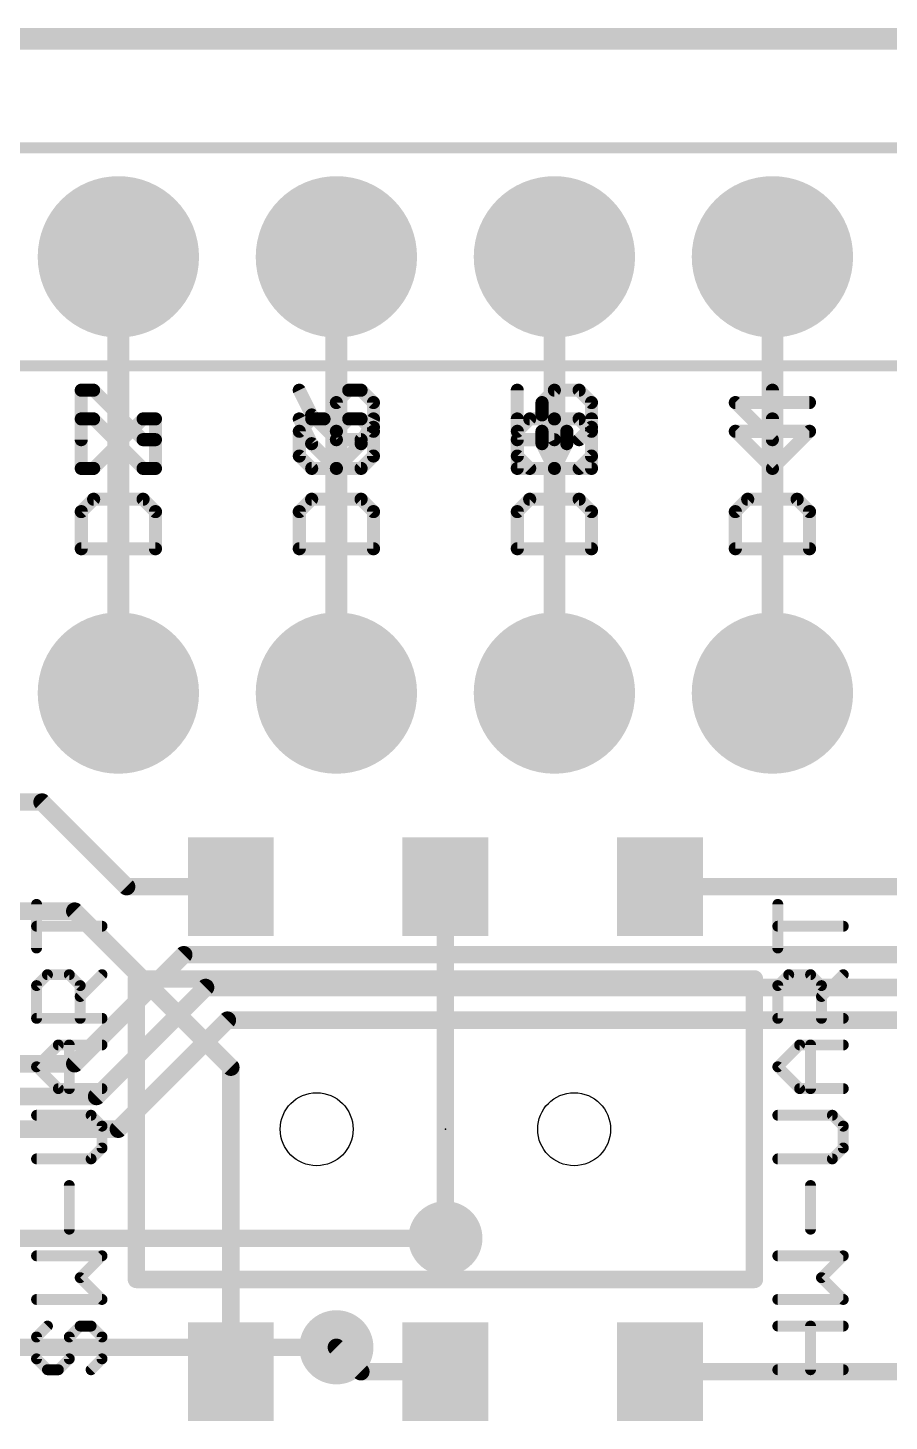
# Model space of a CAD drawing. Extents: x -24 to 83, y -23 to 53.
# Drawn here: x 35.78 to 45.81, y 37.24 to 53.47 of the extents above; entities that cross this region are included whole.
import ezdxf

# ---------------------------------------------------------------- set-up
doc = ezdxf.new("R2010")
doc.units = 0
for name, color, linetype in [('1', 12, 'CONTINUOUS'), ('16', 132, 'CONTINUOUS'), ('17', 110, 'CONTINUOUS'), ('18', 110, 'CONTINUOUS'), ('20', 53, 'CONTINUOUS'), ('21', 41, 'CONTINUOUS'), ('22', 40, 'CONTINUOUS'), ('23', 53, 'CONTINUOUS'), ('51', 53, 'CONTINUOUS')]:
    doc.layers.add(name, color=color, linetype=linetype)

# ---------------------------------------------------------------- blocks, each defined once
blk = doc.blocks.new('ROUNDP')
at = {"const_width": 0.5}
blk.add_lwpolyline([(0, -0.25, 1), (0, 0.25, 1), (0, -0.25)], format="xyb", dxfattribs=at)
blk = doc.blocks.new('RECT')
blk.add_solid([(-0.5, -0.5), (0.5, -0.5), (-0.5, 0.5), (0.5, 0.5)])
blk = doc.blocks.new('ROUNDV')
at = {"const_width": 0.5}
blk.add_lwpolyline([(0, -0.25, 1), (0, 0.25, 1), (0, -0.25)], format="xyb", dxfattribs=at)

msp = doc.modelspace()

# ---------------------------------------------------------------- linework, layer by layer
at = {"layer": '1'}
for points, const_width in [([(0, 53.34), (59.69, 53.34)], 0.254), ([(36.83, 45.72), (36.83, 50.8)], 0.254), ([(39.37, 45.72), (39.37, 50.8)], 0.254), ([(41.91, 45.72), (41.91, 50.8)], 0.254), ([(44.45, 45.72), (44.45, 50.8)], 0.254), ([(31.496, 44.45), (35.941, 44.45)], 0.2032), ([(35.941, 44.45), (36.926, 43.465)], 0.2032), ([(38.14, 43.465), (36.926, 43.465)], 0.2032), ([(40.64, 43.465), (40.64, 39.37)], 0.2032), ([(43.14, 43.465), (49.815, 43.465)], 0.2032), ([(36.322, 43.18), (32.766, 43.18)], 0.2032), ([(36.322, 43.18), (38.14, 41.362)], 0.2032), ([(38.14, 41.362), (38.14, 37.815)], 0.2032), ([(39.655, 37.815), (39.37, 38.1)], 0.2032), ([(40.64, 37.815), (39.655, 37.815)], 0.2032), ([(43.14, 37.815), (46.705, 37.815)], 0.2032)]:
    msp.add_lwpolyline(points, dxfattribs=dict(at, const_width=const_width))
for points, const_width in [([(36.8935, 50.8, 1), (36.7665, 50.8)], 0.127), ([(39.4335, 50.8, 1), (39.3065, 50.8)], 0.127), ([(41.9735, 50.8, 1), (41.8465, 50.8)], 0.127), ([(44.5135, 50.8, 1), (44.3865, 50.8)], 0.127), ([(36.7665, 45.72, 1), (36.8935, 45.72)], 0.127), ([(39.3065, 45.72, 1), (39.4335, 45.72)], 0.127), ([(41.8465, 45.72, 1), (41.9735, 45.72)], 0.127), ([(44.3865, 45.72, 1), (44.5135, 45.72)], 0.127), ([(35.9769, 44.4859, 1), (35.9051, 44.4141)], 0.1016), ([(35.941, 44.3992, 1), (35.941, 44.5008)], 0.1016), ([(36.926, 43.5158, 1), (36.926, 43.4142)], 0.1016), ([(36.8901, 43.4291, 1), (36.9619, 43.5009)], 0.1016), ([(38.14, 43.4142, 1), (38.14, 43.5158)], 0.1016), ([(40.6908, 43.465, 1), (40.5892, 43.465)], 0.1016), ([(43.14, 43.5158, 1), (43.14, 43.4142)], 0.1016), ([(36.3579, 43.2159, 1), (36.2861, 43.1441)], 0.1016), ([(36.322, 43.1292, 1), (36.322, 43.2308)], 0.1016), ([(38.1908, 41.362, 1), (38.0892, 41.362)], 0.1016), ([(38.1041, 41.3261, 1), (38.1759, 41.3979)], 0.1016), ([(40.5892, 39.37, 1), (40.6908, 39.37)], 0.1016), ([(39.4059, 38.1359, 1), (39.3341, 38.0641)], 0.1016), ([(38.0892, 37.815, 1), (38.1908, 37.815)], 0.1016), ([(39.655, 37.8658, 1), (39.655, 37.7642)], 0.1016), ([(39.6191, 37.7791, 1), (39.6909, 37.8509)], 0.1016), ([(40.64, 37.7642, 1), (40.64, 37.8658)], 0.1016), ([(43.14, 37.8658, 1), (43.14, 37.7642)], 0.1016)]:
    msp.add_lwpolyline(points, format="xyb", dxfattribs=dict(at, const_width=const_width))
at = {"layer": '16'}
for points, const_width in [([(0, 53.34), (59.69, 53.34)], 0.254), ([(36.322, 41.402), (37.592, 42.672)], 0.2032), ([(37.592, 42.672), (52.324, 42.672)], 0.2032), ([(36.576, 41.021), (37.846, 42.291)], 0.2032), ([(37.846, 42.291), (52.07, 42.291)], 0.2032), ([(36.83, 40.64), (38.1, 41.91)], 0.2032), ([(38.1, 41.91), (51.435, 41.91)], 0.2032), ([(25.654, 41.402), (36.322, 41.402)], 0.2032), ([(23.368, 41.021), (36.576, 41.021)], 0.2032), ([(20.32, 40.64), (36.83, 40.64)], 0.2032), ([(40.64, 39.37), (35.306, 39.37)], 0.2032), ([(39.37, 38.1), (35.306, 38.1)], 0.2032)]:
    msp.add_lwpolyline(points, dxfattribs=dict(at, const_width=const_width))
at = {"layer": '16', "const_width": 0.1016}
for points in [[(37.592, 42.7228, 1), (37.592, 42.6212)], [(37.6279, 42.6361, 1), (37.5561, 42.7079)], [(37.846, 42.3418, 1), (37.846, 42.2402)], [(37.8819, 42.2551, 1), (37.8101, 42.3269)], [(38.1, 41.9608, 1), (38.1, 41.8592)], [(38.1359, 41.8741, 1), (38.0641, 41.9459)], [(36.2861, 41.4379, 1), (36.3579, 41.3661)], [(36.322, 41.3512, 1), (36.322, 41.4528)], [(36.5401, 41.0569, 1), (36.6119, 40.9851)], [(36.576, 40.9702, 1), (36.576, 41.0718)], [(36.83, 40.5892, 1), (36.83, 40.6908)], [(36.7941, 40.6759, 1), (36.8659, 40.6041)], [(40.64, 39.3192, 1), (40.64, 39.4208)], [(39.37, 38.0492, 1), (39.37, 38.1508)]]:
    msp.add_lwpolyline(points, format="xyb", dxfattribs=at)
at = {"layer": '20', "const_width": 0.2032}
msp.add_lwpolyline([(2.54, 53.34), (55.88, 53.34)], dxfattribs=at)
at = {"layer": '20'}
for centre in [(39.14, 40.64), (42.14, 40.64)]:
    msp.add_circle(centre, 0.425, dxfattribs=at)
at = {"layer": '21'}
for points, const_width in [([(36.3975, 48.3362), (36.3975, 48.9124)], 0.1524), ([(36.3975, 48.9124), (36.5415, 48.9124)], 0.1524), ([(36.5415, 48.9124), (37.1177, 48.3362)], 0.1524), ([(38.9375, 48.9124), (39.0815, 48.6243)], 0.1524), ([(39.5137, 48.9124), (39.3696, 48.7684)], 0.1524), ([(39.3696, 48.7684), (39.3696, 48.3362)], 0.1524), ([(39.6577, 48.9124), (39.5137, 48.9124)], 0.1524), ([(39.8018, 48.7684), (39.6577, 48.9124)], 0.1524), ([(39.8018, 48.4803), (39.8018, 48.7684)], 0.1524), ([(41.4775, 48.9124), (41.4775, 48.3362)], 0.1524), ([(41.7656, 48.7684), (41.9096, 48.9124)], 0.1524), ([(41.7656, 48.6243), (41.7656, 48.7684)], 0.1524), ([(41.9096, 48.9124), (42.1977, 48.9124)], 0.1524), ([(42.1977, 48.9124), (42.3418, 48.7684)], 0.1524), ([(42.3418, 48.7684), (42.3418, 48.4803)], 0.1524), ([(44.8818, 48.7684), (44.0175, 48.7684)], 0.1524), ([(44.0175, 48.7684), (44.4496, 48.3362)], 0.1524), ([(44.4496, 48.3362), (44.4496, 48.9124)], 0.1524), ([(39.0815, 48.6243), (39.3696, 48.3362)], 0.1524), ([(41.9096, 48.3362), (41.7656, 48.6243)], 0.1524), ([(39.6577, 48.3362), (39.8018, 48.4803)], 0.1524), ([(42.3418, 48.4803), (42.1977, 48.3362)], 0.1524), ([(37.1177, 48.3362), (37.2618, 48.3362)], 0.1524), ([(39.3696, 48.3362), (39.6577, 48.3362)], 0.1524), ([(41.4775, 48.3362), (41.9096, 48.3362)], 0.1524), ([(36.5415, 47.9769), (36.3975, 47.8329)], 0.1524), ([(37.1177, 47.9769), (36.5415, 47.9769)], 0.1524), ([(37.2618, 47.8329), (37.1177, 47.9769)], 0.1524), ([(39.0815, 47.9769), (38.9375, 47.8329)], 0.1524), ([(39.6577, 47.9769), (39.0815, 47.9769)], 0.1524), ([(39.8018, 47.8329), (39.6577, 47.9769)], 0.1524), ([(41.6215, 47.9769), (41.4775, 47.8329)], 0.1524), ([(42.1977, 47.9769), (41.6215, 47.9769)], 0.1524), ([(42.3418, 47.8329), (42.1977, 47.9769)], 0.1524), ([(44.1615, 47.9769), (44.0175, 47.8329)], 0.1524), ([(44.7377, 47.9769), (44.1615, 47.9769)], 0.1524), ([(44.8818, 47.8329), (44.7377, 47.9769)], 0.1524), ([(36.3975, 47.8329), (36.3975, 47.4007)], 0.1524), ([(37.2618, 47.4007), (37.2618, 47.8329)], 0.1524), ([(38.9375, 47.8329), (38.9375, 47.4007)], 0.1524), ([(39.8018, 47.4007), (39.8018, 47.8329)], 0.1524), ([(41.4775, 47.8329), (41.4775, 47.4007)], 0.1524), ([(42.3418, 47.4007), (42.3418, 47.8329)], 0.1524), ([(44.0175, 47.8329), (44.0175, 47.4007)], 0.1524), ([(44.8818, 47.4007), (44.8818, 47.8329)], 0.1524), ([(36.3975, 47.4007), (37.2618, 47.4007)], 0.1524), ([(38.9375, 47.4007), (39.8018, 47.4007)], 0.1524), ([(41.4775, 47.4007), (42.3418, 47.4007)], 0.1524), ([(44.0175, 47.4007), (44.8818, 47.4007)], 0.1524), ([(35.8769, 42.7499), (35.8769, 43.2584)], 0.127), ([(44.5129, 42.7499), (44.5129, 43.2584)], 0.127), ([(36.6395, 43.0042), (35.8769, 43.0042)], 0.127), ([(45.2755, 43.0042), (44.5129, 43.0042)], 0.127), ([(35.8769, 42.3127), (36.004, 42.4398)], 0.127), ([(35.8769, 41.9314), (35.8769, 42.3127)], 0.127), ([(36.004, 42.4398), (36.2582, 42.4398)], 0.127), ([(36.2582, 42.4398), (36.3853, 42.3127)], 0.127), ([(36.3853, 42.1856), (36.6395, 42.4398)], 0.127), ([(36.3853, 42.3127), (36.3853, 41.9314)], 0.127), ([(44.24, 42.39), (37.04, 42.39)], 0.2032), ([(37.04, 42.39), (37.04, 38.89)], 0.2032), ([(44.24, 38.89), (44.24, 42.39)], 0.2032), ([(44.5129, 42.3127), (44.64, 42.4398)], 0.127), ([(44.5129, 41.9314), (44.5129, 42.3127)], 0.127), ([(44.64, 42.4398), (44.8942, 42.4398)], 0.127), ([(44.8942, 42.4398), (45.0213, 42.3127)], 0.127), ([(45.0213, 42.1856), (45.2755, 42.4398)], 0.127), ([(45.0213, 42.3127), (45.0213, 41.9314)], 0.127), ([(36.6395, 41.9314), (35.8769, 41.9314)], 0.127), ([(45.2755, 41.9314), (44.5129, 41.9314)], 0.127), ([(35.8769, 41.367), (36.1311, 41.6212)], 0.127), ([(36.1311, 41.6212), (36.6395, 41.6212)], 0.127), ([(36.2582, 41.1128), (36.2582, 41.6212)], 0.127), ([(44.5129, 41.367), (44.7671, 41.6212)], 0.127), ([(44.7671, 41.6212), (45.2755, 41.6212)], 0.127), ([(44.8942, 41.1128), (44.8942, 41.6212)], 0.127), ([(36.1311, 41.1128), (35.8769, 41.367)], 0.127), ([(44.7671, 41.1128), (44.5129, 41.367)], 0.127), ([(36.6395, 41.1128), (36.1311, 41.1128)], 0.127), ([(45.2755, 41.1128), (44.7671, 41.1128)], 0.127), ([(36.5124, 40.8026), (35.8769, 40.8026)], 0.127), ([(36.6395, 40.6755), (36.5124, 40.8026)], 0.127), ([(36.6395, 40.4213), (36.6395, 40.6755)], 0.127), ([(45.1484, 40.8026), (44.5129, 40.8026)], 0.127), ([(45.2755, 40.6755), (45.1484, 40.8026)], 0.127), ([(45.2755, 40.4213), (45.2755, 40.6755)], 0.127), ([(36.5124, 40.2942), (36.6395, 40.4213)], 0.127), ([(45.1484, 40.2942), (45.2755, 40.4213)], 0.127), ([(35.8769, 40.2942), (36.5124, 40.2942)], 0.127), ([(44.5129, 40.2942), (45.1484, 40.2942)], 0.127), ([(36.2582, 39.4756), (36.2582, 39.9841)], 0.127), ([(44.8942, 39.4756), (44.8942, 39.9841)], 0.127), ([(36.6395, 39.1655), (35.8769, 39.1655)], 0.127), ([(36.3853, 38.9113), (36.6395, 39.1655)], 0.127), ([(45.2755, 39.1655), (44.5129, 39.1655)], 0.127), ([(45.0213, 38.9113), (45.2755, 39.1655)], 0.127), ([(36.6395, 38.6571), (36.3853, 38.9113)], 0.127), ([(37.04, 38.89), (44.24, 38.89)], 0.2032), ([(45.2755, 38.6571), (45.0213, 38.9113)], 0.127), ([(35.8769, 38.6571), (36.6395, 38.6571)], 0.127), ([(44.5129, 38.6571), (45.2755, 38.6571)], 0.127), ([(36.004, 38.3469), (35.8769, 38.2198)], 0.127), ([(36.2582, 38.2198), (36.3853, 38.3469)], 0.127), ([(36.3853, 38.3469), (36.5124, 38.3469)], 0.127), ([(36.5124, 38.3469), (36.6395, 38.2198)], 0.127), ([(44.5129, 38.3469), (45.2755, 38.3469)], 0.127), ([(44.8942, 37.8385), (44.8942, 38.3469)], 0.127), ([(35.8769, 38.2198), (35.8769, 37.9656)], 0.127), ([(36.2582, 37.9656), (36.2582, 38.2198)], 0.127), ([(36.6395, 38.2198), (36.6395, 37.9656)], 0.127), ([(35.8769, 37.9656), (36.004, 37.8385)], 0.127), ([(36.1311, 37.8385), (36.2582, 37.9656)], 0.127), ([(36.6395, 37.9656), (36.5124, 37.8385)], 0.127), ([(36.004, 37.8385), (36.1311, 37.8385)], 0.127), ([(45.2755, 37.8385), (44.5129, 37.8385)], 0.127)]:
    msp.add_lwpolyline(points, dxfattribs=dict(at, const_width=const_width))
for points, const_width in [([(36.4356, 48.9124, 1), (36.3594, 48.9124)], 0.0762), ([(36.3975, 48.9505, 1), (36.3975, 48.8743)], 0.0762), ([(36.5685, 48.9394, 1), (36.5146, 48.8855)], 0.0762), ([(36.5415, 48.8743, 1), (36.5415, 48.9505)], 0.0762), ([(38.9715, 48.9295, 1), (38.9034, 48.8954)], 0.0762), ([(39.4077, 48.7684, 1), (39.3315, 48.7684)], 0.0762), ([(39.5137, 48.9505, 1), (39.5137, 48.8743)], 0.0762), ([(39.5406, 48.8855, 1), (39.4867, 48.9394)], 0.0762), ([(39.6847, 48.9394, 1), (39.6308, 48.8855)], 0.0762), ([(39.6577, 48.8743, 1), (39.6577, 48.9505)], 0.0762), ([(39.8399, 48.7684, 1), (39.7637, 48.7684)], 0.0762), ([(41.5156, 48.9124, 1), (41.4394, 48.9124)], 0.0762), ([(41.8037, 48.7684, 1), (41.7275, 48.7684)], 0.0762), ([(41.9096, 48.9505, 1), (41.9096, 48.8743)], 0.0762), ([(41.9366, 48.8855, 1), (41.8827, 48.9394)], 0.0762), ([(42.2247, 48.9394, 1), (42.1708, 48.8855)], 0.0762), ([(42.1977, 48.8743, 1), (42.1977, 48.9505)], 0.0762), ([(42.3799, 48.7684, 1), (42.3037, 48.7684)], 0.0762), ([(44.0444, 48.7953, 1), (43.9905, 48.7414)], 0.0762), ([(44.0175, 48.8065, 1), (44.0175, 48.7303)], 0.0762), ([(44.4877, 48.9124, 1), (44.4115, 48.9124)], 0.0762), ([(44.8818, 48.7303, 1), (44.8818, 48.8065)], 0.0762), ([(39.1085, 48.6513, 1), (39.0546, 48.5974)], 0.0762), ([(39.3427, 48.7953, 1), (39.3966, 48.7414)], 0.0762), ([(39.7749, 48.7414, 1), (39.8287, 48.7953)], 0.0762), ([(41.7386, 48.7953, 1), (41.7925, 48.7414)], 0.0762), ([(41.7997, 48.6414, 1), (41.7315, 48.6073)], 0.0762), ([(42.3149, 48.7414, 1), (42.3687, 48.7953)], 0.0762), ([(39.0474, 48.6073, 1), (39.1156, 48.6414)], 0.0762), ([(39.8287, 48.4533, 1), (39.7749, 48.5072)], 0.0762), ([(41.7275, 48.6243, 1), (41.8037, 48.6243)], 0.0762), ([(42.3687, 48.4533, 1), (42.3149, 48.5072)], 0.0762), ([(36.3594, 48.3362, 1), (36.4356, 48.3362)], 0.0762), ([(37.1177, 48.3743, 1), (37.1177, 48.2981)], 0.0762), ([(37.0908, 48.3093, 1), (37.1447, 48.3631)], 0.0762), ([(37.2618, 48.2981, 1), (37.2618, 48.3743)], 0.0762), ([(39.3696, 48.3743, 1), (39.3696, 48.2981)], 0.0762), ([(39.3315, 48.3362, 1), (39.4077, 48.3362)], 0.0762), ([(39.3427, 48.3093, 1), (39.3966, 48.3631)], 0.0762), ([(39.6308, 48.3631, 1), (39.6847, 48.3093)], 0.0762), ([(39.6577, 48.2981, 1), (39.6577, 48.3743)], 0.0762), ([(39.7637, 48.4803, 1), (39.8399, 48.4803)], 0.0762), ([(41.4775, 48.3743, 1), (41.4775, 48.2981)], 0.0762), ([(41.4394, 48.3362, 1), (41.5156, 48.3362)], 0.0762), ([(41.8756, 48.3192, 1), (41.9437, 48.3532)], 0.0762), ([(41.9096, 48.2981, 1), (41.9096, 48.3743)], 0.0762), ([(42.1708, 48.3631, 1), (42.2247, 48.3093)], 0.0762), ([(42.3037, 48.4803, 1), (42.3799, 48.4803)], 0.0762), ([(44.4115, 48.3362, 1), (44.4877, 48.3362)], 0.0762), ([(44.4227, 48.3093, 1), (44.4766, 48.3631)], 0.0762), ([(36.5415, 48.015, 1), (36.5415, 47.9388)], 0.0762), ([(36.5685, 47.95, 1), (36.5146, 48.0038)], 0.0762), ([(37.1447, 48.0038, 1), (37.0908, 47.95)], 0.0762), ([(37.1177, 47.9388, 1), (37.1177, 48.015)], 0.0762), ([(39.0815, 48.015, 1), (39.0815, 47.9388)], 0.0762), ([(39.1085, 47.95, 1), (39.0546, 48.0038)], 0.0762), ([(39.6847, 48.0038, 1), (39.6308, 47.95)], 0.0762), ([(39.6577, 47.9388, 1), (39.6577, 48.015)], 0.0762), ([(41.6215, 48.015, 1), (41.6215, 47.9388)], 0.0762), ([(41.6485, 47.95, 1), (41.5946, 48.0038)], 0.0762), ([(42.2247, 48.0038, 1), (42.1708, 47.95)], 0.0762), ([(42.1977, 47.9388, 1), (42.1977, 48.015)], 0.0762), ([(44.1615, 48.015, 1), (44.1615, 47.9388)], 0.0762), ([(44.1885, 47.95, 1), (44.1346, 48.0038)], 0.0762), ([(44.7647, 48.0038, 1), (44.7108, 47.95)], 0.0762), ([(44.7377, 47.9388, 1), (44.7377, 48.015)], 0.0762), ([(36.3705, 47.8598, 1), (36.4244, 47.8059)], 0.0762), ([(36.4356, 47.8329, 1), (36.3594, 47.8329)], 0.0762), ([(37.2999, 47.8329, 1), (37.2237, 47.8329)], 0.0762), ([(37.2349, 47.8059, 1), (37.2887, 47.8598)], 0.0762), ([(38.9105, 47.8598, 1), (38.9644, 47.8059)], 0.0762), ([(38.9756, 47.8329, 1), (38.8994, 47.8329)], 0.0762), ([(39.8399, 47.8329, 1), (39.7637, 47.8329)], 0.0762), ([(39.7749, 47.8059, 1), (39.8287, 47.8598)], 0.0762), ([(41.4505, 47.8598, 1), (41.5044, 47.8059)], 0.0762), ([(41.5156, 47.8329, 1), (41.4394, 47.8329)], 0.0762), ([(42.3799, 47.8329, 1), (42.3037, 47.8329)], 0.0762), ([(42.3149, 47.8059, 1), (42.3687, 47.8598)], 0.0762), ([(43.9905, 47.8598, 1), (44.0444, 47.8059)], 0.0762), ([(44.0556, 47.8329, 1), (43.9794, 47.8329)], 0.0762), ([(44.9199, 47.8329, 1), (44.8437, 47.8329)], 0.0762), ([(44.8549, 47.8059, 1), (44.9087, 47.8598)], 0.0762), ([(36.3975, 47.4388, 1), (36.3975, 47.3626)], 0.0762), ([(36.3594, 47.4007, 1), (36.4356, 47.4007)], 0.0762), ([(37.2237, 47.4007, 1), (37.2999, 47.4007)], 0.0762), ([(37.2618, 47.3626, 1), (37.2618, 47.4388)], 0.0762), ([(38.9375, 47.4388, 1), (38.9375, 47.3626)], 0.0762), ([(38.8994, 47.4007, 1), (38.9756, 47.4007)], 0.0762), ([(39.7637, 47.4007, 1), (39.8399, 47.4007)], 0.0762), ([(39.8018, 47.3626, 1), (39.8018, 47.4388)], 0.0762), ([(41.4775, 47.4388, 1), (41.4775, 47.3626)], 0.0762), ([(41.4394, 47.4007, 1), (41.5156, 47.4007)], 0.0762), ([(42.3037, 47.4007, 1), (42.3799, 47.4007)], 0.0762), ([(42.3418, 47.3626, 1), (42.3418, 47.4388)], 0.0762), ([(44.0175, 47.4388, 1), (44.0175, 47.3626)], 0.0762), ([(43.9794, 47.4007, 1), (44.0556, 47.4007)], 0.0762), ([(44.8437, 47.4007, 1), (44.9199, 47.4007)], 0.0762), ([(44.8818, 47.3626, 1), (44.8818, 47.4388)], 0.0762), ([(35.9086, 43.2584, 1), (35.8451, 43.2584)], 0.0635), ([(44.5446, 43.2584, 1), (44.4811, 43.2584)], 0.0635), ([(35.8769, 43.0359, 1), (35.8769, 42.9724)], 0.0635), ([(36.6395, 42.9724, 1), (36.6395, 43.0359)], 0.0635), ([(44.5129, 43.0359, 1), (44.5129, 42.9724)], 0.0635), ([(45.2755, 42.9724, 1), (45.2755, 43.0359)], 0.0635), ([(35.8451, 42.7499, 1), (35.9086, 42.7499)], 0.0635), ([(44.4811, 42.7499, 1), (44.5446, 42.7499)], 0.0635), ([(35.9086, 42.3127, 1), (35.8451, 42.3127)], 0.0635), ([(35.8544, 42.3351, 1), (35.8993, 42.2902)], 0.0635), ([(36.004, 42.4715, 1), (36.004, 42.408)], 0.0635), ([(36.0264, 42.4173, 1), (35.9815, 42.4622)], 0.0635), ([(36.2806, 42.4622, 1), (36.2357, 42.4173)], 0.0635), ([(36.2582, 42.408, 1), (36.2582, 42.4715)], 0.0635), ([(36.417, 42.3127, 1), (36.3535, 42.3127)], 0.0635), ([(36.3628, 42.2902, 1), (36.4077, 42.3351)], 0.0635), ([(36.662, 42.4173, 1), (36.617, 42.4622)], 0.0635), ([(37.04, 42.4408, 1), (37.04, 42.3392)], 0.1016), ([(37.0908, 42.39, 1), (36.9892, 42.39)], 0.1016), ([(44.2908, 42.39, 1), (44.1892, 42.39)], 0.1016), ([(44.24, 42.3392, 1), (44.24, 42.4408)], 0.1016), ([(44.5446, 42.3127, 1), (44.4811, 42.3127)], 0.0635), ([(44.4904, 42.3351, 1), (44.5353, 42.2902)], 0.0635), ([(44.64, 42.4715, 1), (44.64, 42.408)], 0.0635), ([(44.6624, 42.4173, 1), (44.6175, 42.4622)], 0.0635), ([(44.9166, 42.4622, 1), (44.8717, 42.4173)], 0.0635), ([(44.8942, 42.408, 1), (44.8942, 42.4715)], 0.0635), ([(45.053, 42.3127, 1), (44.9895, 42.3127)], 0.0635), ([(44.9988, 42.2902, 1), (45.0437, 42.3351)], 0.0635), ([(45.298, 42.4173, 1), (45.253, 42.4622)], 0.0635), ([(36.3628, 42.208, 1), (36.4077, 42.1631)], 0.0635), ([(44.9988, 42.208, 1), (45.0437, 42.1631)], 0.0635), ([(35.8451, 41.9314, 1), (35.9086, 41.9314)], 0.0635), ([(35.8769, 41.9631, 1), (35.8769, 41.8996)], 0.0635), ([(36.3535, 41.9314, 1), (36.417, 41.9314)], 0.0635), ([(36.6395, 41.8996, 1), (36.6395, 41.9631)], 0.0635), ([(44.4811, 41.9314, 1), (44.5446, 41.9314)], 0.0635), ([(44.5129, 41.9631, 1), (44.5129, 41.8996)], 0.0635), ([(44.9895, 41.9314, 1), (45.053, 41.9314)], 0.0635), ([(45.2755, 41.8996, 1), (45.2755, 41.9631)], 0.0635), ([(36.1311, 41.653, 1), (36.1311, 41.5895)], 0.0635), ([(36.1535, 41.5988, 1), (36.1086, 41.6437)], 0.0635), ([(36.2899, 41.6212, 1), (36.2264, 41.6212)], 0.0635), ([(36.6395, 41.5895, 1), (36.6395, 41.653)], 0.0635), ([(44.7671, 41.653, 1), (44.7671, 41.5895)], 0.0635), ([(44.7895, 41.5988, 1), (44.7446, 41.6437)], 0.0635), ([(44.9259, 41.6212, 1), (44.8624, 41.6212)], 0.0635), ([(45.2755, 41.5895, 1), (45.2755, 41.653)], 0.0635), ([(35.8993, 41.3895, 1), (35.8544, 41.3445)], 0.0635), ([(35.8544, 41.3895, 1), (35.8993, 41.3445)], 0.0635), ([(44.5353, 41.3895, 1), (44.4904, 41.3445)], 0.0635), ([(44.4904, 41.3895, 1), (44.5353, 41.3445)], 0.0635), ([(36.1311, 41.1445, 1), (36.1311, 41.081)], 0.0635), ([(36.1086, 41.0903, 1), (36.1535, 41.1352)], 0.0635), ([(36.2264, 41.1128, 1), (36.2899, 41.1128)], 0.0635), ([(36.6395, 41.081, 1), (36.6395, 41.1445)], 0.0635), ([(44.7671, 41.1445, 1), (44.7671, 41.081)], 0.0635), ([(44.7446, 41.0903, 1), (44.7895, 41.1352)], 0.0635), ([(44.8624, 41.1128, 1), (44.9259, 41.1128)], 0.0635), ([(45.2755, 41.081, 1), (45.2755, 41.1445)], 0.0635), ([(35.8769, 40.8344, 1), (35.8769, 40.7709)], 0.0635), ([(36.5348, 40.8251, 1), (36.4899, 40.7802)], 0.0635), ([(36.5124, 40.7709, 1), (36.5124, 40.8344)], 0.0635), ([(36.6713, 40.6755, 1), (36.6078, 40.6755)], 0.0635), ([(44.5129, 40.8344, 1), (44.5129, 40.7709)], 0.0635), ([(45.1708, 40.8251, 1), (45.1259, 40.7802)], 0.0635), ([(45.1484, 40.7709, 1), (45.1484, 40.8344)], 0.0635), ([(45.3073, 40.6755, 1), (45.2437, 40.6755)], 0.0635), ([(36.617, 40.6531, 1), (36.662, 40.698)], 0.0635), ([(45.253, 40.6531, 1), (45.298, 40.698)], 0.0635), ([(36.6078, 40.4213, 1), (36.6713, 40.4213)], 0.0635), ([(36.662, 40.3989, 1), (36.617, 40.4438)], 0.0635), ([(45.2437, 40.4213, 1), (45.3073, 40.4213)], 0.0635), ([(45.298, 40.3989, 1), (45.253, 40.4438)], 0.0635), ([(35.8769, 40.326, 1), (35.8769, 40.2625)], 0.0635), ([(36.4899, 40.3167, 1), (36.5348, 40.2718)], 0.0635), ([(36.5124, 40.2625, 1), (36.5124, 40.326)], 0.0635), ([(44.5129, 40.326, 1), (44.5129, 40.2625)], 0.0635), ([(45.1259, 40.3167, 1), (45.1708, 40.2718)], 0.0635), ([(45.1484, 40.2625, 1), (45.1484, 40.326)], 0.0635), ([(36.2899, 39.9841, 1), (36.2264, 39.9841)], 0.0635), ([(44.9259, 39.9841, 1), (44.8624, 39.9841)], 0.0635), ([(36.2264, 39.4756, 1), (36.2899, 39.4756)], 0.0635), ([(44.8624, 39.4756, 1), (44.9259, 39.4756)], 0.0635), ([(35.8769, 39.1972, 1), (35.8769, 39.1337)], 0.0635), ([(36.662, 39.143, 1), (36.617, 39.1879)], 0.0635), ([(36.6395, 39.1337, 1), (36.6395, 39.1972)], 0.0635), ([(44.5129, 39.1972, 1), (44.5129, 39.1337)], 0.0635), ([(45.298, 39.143, 1), (45.253, 39.1879)], 0.0635), ([(45.2755, 39.1337, 1), (45.2755, 39.1972)], 0.0635), ([(36.4077, 38.9337, 1), (36.3628, 38.8888)], 0.0635), ([(36.3628, 38.9337, 1), (36.4077, 38.8888)], 0.0635), ([(37.04, 38.9408, 1), (37.04, 38.8392)], 0.1016), ([(44.24, 38.8392, 1), (44.24, 38.9408)], 0.1016), ([(45.0437, 38.9337, 1), (44.9988, 38.8888)], 0.0635), ([(44.9988, 38.9337, 1), (45.0437, 38.8888)], 0.0635), ([(36.9892, 38.89, 1), (37.0908, 38.89)], 0.1016), ([(44.1892, 38.89, 1), (44.2908, 38.89)], 0.1016), ([(35.8769, 38.6888, 1), (35.8769, 38.6253)], 0.0635), ([(36.617, 38.6346, 1), (36.662, 38.6795)], 0.0635), ([(36.6395, 38.6253, 1), (36.6395, 38.6888)], 0.0635), ([(44.5129, 38.6888, 1), (44.5129, 38.6253)], 0.0635), ([(45.253, 38.6346, 1), (45.298, 38.6795)], 0.0635), ([(45.2755, 38.6253, 1), (45.2755, 38.6888)], 0.0635), ([(36.0264, 38.3245, 1), (35.9815, 38.3694)], 0.0635), ([(36.3853, 38.3787, 1), (36.3853, 38.3152)], 0.0635), ([(36.4077, 38.3245, 1), (36.3628, 38.3694)], 0.0635), ([(36.5348, 38.3694, 1), (36.4899, 38.3245)], 0.0635), ([(36.5124, 38.3152, 1), (36.5124, 38.3787)], 0.0635), ([(44.5129, 38.3787, 1), (44.5129, 38.3152)], 0.0635), ([(44.9259, 38.3469, 1), (44.8624, 38.3469)], 0.0635), ([(45.2755, 38.3152, 1), (45.2755, 38.3787)], 0.0635), ([(35.9086, 38.2198, 1), (35.8451, 38.2198)], 0.0635), ([(35.8544, 38.2422, 1), (35.8993, 38.1973)], 0.0635), ([(36.2899, 38.2198, 1), (36.2264, 38.2198)], 0.0635), ([(36.2357, 38.2422, 1), (36.2806, 38.1973)], 0.0635), ([(36.6713, 38.2198, 1), (36.6078, 38.2198)], 0.0635), ([(36.617, 38.1973, 1), (36.662, 38.2422)], 0.0635), ([(35.8451, 37.9656, 1), (35.9086, 37.9656)], 0.0635), ([(35.8993, 37.988, 1), (35.8544, 37.9431)], 0.0635), ([(36.2264, 37.9656, 1), (36.2899, 37.9656)], 0.0635), ([(36.2806, 37.9431, 1), (36.2357, 37.988)], 0.0635), ([(36.6078, 37.9656, 1), (36.6713, 37.9656)], 0.0635), ([(36.662, 37.9431, 1), (36.617, 37.988)], 0.0635), ([(36.004, 37.8702, 1), (36.004, 37.8067)], 0.0635), ([(35.9815, 37.816, 1), (36.0264, 37.8609)], 0.0635), ([(36.1086, 37.8609, 1), (36.1535, 37.816)], 0.0635), ([(36.1311, 37.8067, 1), (36.1311, 37.8702)], 0.0635), ([(36.4899, 37.8609, 1), (36.5348, 37.816)], 0.0635), ([(44.5129, 37.8702, 1), (44.5129, 37.8067)], 0.0635), ([(44.8624, 37.8385, 1), (44.9259, 37.8385)], 0.0635), ([(45.2755, 37.8067, 1), (45.2755, 37.8702)], 0.0635)]:
    msp.add_lwpolyline(points, format="xyb", dxfattribs=dict(at, const_width=const_width))
at = {"layer": '22', "const_width": 0.1524}
for points in [[(37.1185, 48.9124), (36.5423, 48.3362)], [(37.2625, 48.9124), (37.1185, 48.9124)], [(37.2625, 48.3362), (37.2625, 48.9124)], [(38.9382, 48.7684), (39.0823, 48.9124)], [(38.9382, 48.4803), (38.9382, 48.7684)], [(39.0823, 48.9124), (39.2263, 48.9124)], [(39.2263, 48.9124), (39.3704, 48.7684)], [(39.3704, 48.7684), (39.3704, 48.3362)], [(39.8025, 48.9124), (39.6585, 48.6243)], [(41.6223, 48.9124), (41.4782, 48.7684)], [(41.4782, 48.7684), (41.4782, 48.4803)], [(41.9104, 48.9124), (41.6223, 48.9124)], [(42.0544, 48.7684), (41.9104, 48.9124)], [(42.0544, 48.6243), (42.0544, 48.7684)], [(42.3425, 48.9124), (42.3425, 48.3362)], [(44.0182, 48.7684), (44.8825, 48.7684)], [(44.4504, 48.3362), (44.4504, 48.9124)], [(44.8825, 48.7684), (44.4504, 48.3362)], [(39.6585, 48.6243), (39.3704, 48.3362)], [(41.9104, 48.3362), (42.0544, 48.6243)], [(39.0823, 48.3362), (38.9382, 48.4803)], [(41.4782, 48.4803), (41.6223, 48.3362)], [(36.5423, 48.3362), (36.3982, 48.3362)], [(39.3704, 48.3362), (39.0823, 48.3362)], [(42.3425, 48.3362), (41.9104, 48.3362)], [(36.3982, 47.8329), (36.5423, 47.9769)], [(36.5423, 47.9769), (37.1185, 47.9769)], [(37.1185, 47.9769), (37.2625, 47.8329)], [(38.9382, 47.8329), (39.0823, 47.9769)], [(39.0823, 47.9769), (39.6585, 47.9769)], [(39.6585, 47.9769), (39.8025, 47.8329)], [(41.4782, 47.8329), (41.6223, 47.9769)], [(41.6223, 47.9769), (42.1985, 47.9769)], [(42.1985, 47.9769), (42.3425, 47.8329)], [(44.0182, 47.8329), (44.1623, 47.9769)], [(44.1623, 47.9769), (44.7385, 47.9769)], [(44.7385, 47.9769), (44.8825, 47.8329)], [(36.3982, 47.4007), (36.3982, 47.8329)], [(37.2625, 47.8329), (37.2625, 47.4007)], [(38.9382, 47.4007), (38.9382, 47.8329)], [(39.8025, 47.8329), (39.8025, 47.4007)], [(41.4782, 47.4007), (41.4782, 47.8329)], [(42.3425, 47.8329), (42.3425, 47.4007)], [(44.0182, 47.4007), (44.0182, 47.8329)], [(44.8825, 47.8329), (44.8825, 47.4007)], [(37.2625, 47.4007), (36.3982, 47.4007)], [(39.8025, 47.4007), (38.9382, 47.4007)], [(42.3425, 47.4007), (41.4782, 47.4007)], [(44.8825, 47.4007), (44.0182, 47.4007)]]:
    msp.add_lwpolyline(points, dxfattribs=at)
at = {"layer": '22', "const_width": 0.0762}
for points in [[(37.1185, 48.9505, 1), (37.1185, 48.8743)], [(37.1454, 48.8855, 1), (37.0915, 48.9394)], [(37.3006, 48.9124, 1), (37.2244, 48.9124)], [(37.2625, 48.8743, 1), (37.2625, 48.9505)], [(38.9763, 48.7684, 1), (38.9001, 48.7684)], [(39.0823, 48.9505, 1), (39.0823, 48.8743)], [(39.1092, 48.8855, 1), (39.0553, 48.9394)], [(39.2533, 48.9394, 1), (39.1994, 48.8855)], [(39.2263, 48.8743, 1), (39.2263, 48.9505)], [(39.4085, 48.7684, 1), (39.3323, 48.7684)], [(39.8366, 48.8954, 1), (39.7685, 48.9295)], [(41.5163, 48.7684, 1), (41.4401, 48.7684)], [(41.6223, 48.9505, 1), (41.6223, 48.8743)], [(41.6492, 48.8855, 1), (41.5953, 48.9394)], [(41.9373, 48.9394, 1), (41.8834, 48.8855)], [(41.9104, 48.8743, 1), (41.9104, 48.9505)], [(42.0925, 48.7684, 1), (42.0163, 48.7684)], [(42.3806, 48.9124, 1), (42.3044, 48.9124)], [(44.0182, 48.8065, 1), (44.0182, 48.7303)], [(44.4885, 48.9124, 1), (44.4123, 48.9124)], [(44.9095, 48.7414, 1), (44.8556, 48.7953)], [(44.8825, 48.7303, 1), (44.8825, 48.8065)], [(38.9113, 48.7953, 1), (38.9651, 48.7414)], [(39.3434, 48.7414, 1), (39.3973, 48.7953)], [(39.6854, 48.5974, 1), (39.6315, 48.6513)], [(41.4513, 48.7953, 1), (41.5051, 48.7414)], [(42.0885, 48.6073, 1), (42.0203, 48.6414)], [(42.0275, 48.7414, 1), (42.0814, 48.7953)], [(38.9651, 48.5072, 1), (38.9113, 48.4533)], [(39.6244, 48.6414, 1), (39.6926, 48.6073)], [(41.5051, 48.5072, 1), (41.4513, 48.4533)], [(42.0163, 48.6243, 1), (42.0925, 48.6243)], [(36.3982, 48.3743, 1), (36.3982, 48.2981)], [(36.5153, 48.3631, 1), (36.5692, 48.3093)], [(36.5423, 48.2981, 1), (36.5423, 48.3743)], [(37.2244, 48.3362, 1), (37.3006, 48.3362)], [(38.9001, 48.4803, 1), (38.9763, 48.4803)], [(39.0823, 48.3743, 1), (39.0823, 48.2981)], [(39.0553, 48.3093, 1), (39.1092, 48.3631)], [(39.3434, 48.3631, 1), (39.3973, 48.3093)], [(39.3323, 48.3362, 1), (39.4085, 48.3362)], [(39.3704, 48.2981, 1), (39.3704, 48.3743)], [(41.4401, 48.4803, 1), (41.5163, 48.4803)], [(41.5953, 48.3093, 1), (41.6492, 48.3631)], [(41.9104, 48.3743, 1), (41.9104, 48.2981)], [(41.8763, 48.3532, 1), (41.9444, 48.3192)], [(42.3044, 48.3362, 1), (42.3806, 48.3362)], [(42.3425, 48.2981, 1), (42.3425, 48.3743)], [(44.4234, 48.3631, 1), (44.4773, 48.3093)], [(44.4123, 48.3362, 1), (44.4885, 48.3362)], [(36.5423, 48.015, 1), (36.5423, 47.9388)], [(36.5692, 47.95, 1), (36.5153, 48.0038)], [(37.1454, 48.0038, 1), (37.0915, 47.95)], [(37.1185, 47.9388, 1), (37.1185, 48.015)], [(39.0823, 48.015, 1), (39.0823, 47.9388)], [(39.1092, 47.95, 1), (39.0553, 48.0038)], [(39.6854, 48.0038, 1), (39.6315, 47.95)], [(39.6585, 47.9388, 1), (39.6585, 48.015)], [(41.6223, 48.015, 1), (41.6223, 47.9388)], [(41.6492, 47.95, 1), (41.5953, 48.0038)], [(42.2254, 48.0038, 1), (42.1715, 47.95)], [(42.1985, 47.9388, 1), (42.1985, 48.015)], [(44.1623, 48.015, 1), (44.1623, 47.9388)], [(44.1892, 47.95, 1), (44.1353, 48.0038)], [(44.7654, 48.0038, 1), (44.7115, 47.95)], [(44.7385, 47.9388, 1), (44.7385, 48.015)], [(36.4363, 47.8329, 1), (36.3601, 47.8329)], [(36.3713, 47.8598, 1), (36.4251, 47.8059)], [(37.3006, 47.8329, 1), (37.2244, 47.8329)], [(37.2356, 47.8059, 1), (37.2895, 47.8598)], [(38.9763, 47.8329, 1), (38.9001, 47.8329)], [(38.9113, 47.8598, 1), (38.9651, 47.8059)], [(39.8406, 47.8329, 1), (39.7644, 47.8329)], [(39.7756, 47.8059, 1), (39.8295, 47.8598)], [(41.5163, 47.8329, 1), (41.4401, 47.8329)], [(41.4513, 47.8598, 1), (41.5051, 47.8059)], [(42.3806, 47.8329, 1), (42.3044, 47.8329)], [(42.3156, 47.8059, 1), (42.3695, 47.8598)], [(44.0563, 47.8329, 1), (43.9801, 47.8329)], [(43.9913, 47.8598, 1), (44.0451, 47.8059)], [(44.9206, 47.8329, 1), (44.8444, 47.8329)], [(44.8556, 47.8059, 1), (44.9095, 47.8598)], [(36.3982, 47.4388, 1), (36.3982, 47.3626)], [(36.3601, 47.4007, 1), (36.4363, 47.4007)], [(37.2244, 47.4007, 1), (37.3006, 47.4007)], [(37.2625, 47.3626, 1), (37.2625, 47.4388)], [(38.9382, 47.4388, 1), (38.9382, 47.3626)], [(38.9001, 47.4007, 1), (38.9763, 47.4007)], [(39.7644, 47.4007, 1), (39.8406, 47.4007)], [(39.8025, 47.3626, 1), (39.8025, 47.4388)], [(41.4782, 47.4388, 1), (41.4782, 47.3626)], [(41.4401, 47.4007, 1), (41.5163, 47.4007)], [(42.3044, 47.4007, 1), (42.3806, 47.4007)], [(42.3425, 47.3626, 1), (42.3425, 47.4388)], [(44.0182, 47.4388, 1), (44.0182, 47.3626)], [(43.9801, 47.4007, 1), (44.0563, 47.4007)], [(44.8444, 47.4007, 1), (44.9206, 47.4007)], [(44.8825, 47.3626, 1), (44.8825, 47.4388)]]:
    msp.add_lwpolyline(points, format="xyb", dxfattribs=at)
at = {"layer": '23'}
msp.add_point((40.64, 40.64), dxfattribs=at)
at = {"layer": '51'}
for points, const_width in [([(55.88, 53.34), (2.54, 53.34)], 0.254), ([(35.56, 52.07), (55.88, 52.07)], 0.127), ([(55.88, 49.53), (35.56, 49.53)], 0.127), ([(36.3975, 48.6707), (36.3975, 49.2469)], 0.1524), ([(36.3975, 49.2469), (36.5415, 49.2469)], 0.1524), ([(36.5415, 49.2469), (37.1177, 48.6707)], 0.1524), ([(38.9375, 49.2469), (39.0815, 48.9588)], 0.1524), ([(39.5137, 49.2469), (39.3696, 49.1029)], 0.1524), ([(39.3696, 49.1029), (39.3696, 48.6707)], 0.1524), ([(39.6577, 49.2469), (39.5137, 49.2469)], 0.1524), ([(39.8018, 49.1029), (39.6577, 49.2469)], 0.1524), ([(39.8018, 48.8147), (39.8018, 49.1029)], 0.1524), ([(41.4775, 49.2469), (41.4775, 48.6707)], 0.1524), ([(41.7656, 49.1029), (41.9096, 49.2469)], 0.1524), ([(41.7656, 48.9588), (41.7656, 49.1029)], 0.1524), ([(41.9096, 49.2469), (42.1977, 49.2469)], 0.1524), ([(42.1977, 49.2469), (42.3418, 49.1029)], 0.1524), ([(42.3418, 49.1029), (42.3418, 48.8147)], 0.1524), ([(44.8818, 49.1029), (44.0175, 49.1029)], 0.1524), ([(44.0175, 49.1029), (44.4496, 48.6707)], 0.1524), ([(44.4496, 48.6707), (44.4496, 49.2469)], 0.1524), ([(39.0815, 48.9588), (39.3696, 48.6707)], 0.1524), ([(41.9096, 48.6707), (41.7656, 48.9588)], 0.1524), ([(39.6577, 48.6707), (39.8018, 48.8147)], 0.1524), ([(42.3418, 48.8147), (42.1977, 48.6707)], 0.1524), ([(37.1177, 48.6707), (37.2618, 48.6707)], 0.1524), ([(39.3696, 48.6707), (39.6577, 48.6707)], 0.1524), ([(41.4775, 48.6707), (41.9096, 48.6707)], 0.1524)]:
    msp.add_lwpolyline(points, dxfattribs=dict(at, const_width=const_width))
at = {"layer": '51', "const_width": 0.0762}
for points in [[(36.4356, 49.2469, 1), (36.3594, 49.2469)], [(36.3975, 49.285, 1), (36.3975, 49.2088)], [(36.5685, 49.2738, 1), (36.5146, 49.22)], [(36.5415, 49.2088, 1), (36.5415, 49.285)], [(38.9715, 49.2639, 1), (38.9034, 49.2299)], [(39.4077, 49.1029, 1), (39.3315, 49.1029)], [(39.3427, 49.1298, 1), (39.3966, 49.0759)], [(39.5137, 49.285, 1), (39.5137, 49.2088)], [(39.5406, 49.22, 1), (39.4867, 49.2738)], [(39.6847, 49.2738, 1), (39.6308, 49.22)], [(39.6577, 49.2088, 1), (39.6577, 49.285)], [(39.8399, 49.1029, 1), (39.7637, 49.1029)], [(39.7749, 49.0759, 1), (39.8287, 49.1298)], [(41.5156, 49.2469, 1), (41.4394, 49.2469)], [(41.7386, 49.1298, 1), (41.7925, 49.0759)], [(41.8037, 49.1029, 1), (41.7275, 49.1029)], [(41.9096, 49.285, 1), (41.9096, 49.2088)], [(41.9366, 49.22, 1), (41.8827, 49.2738)], [(42.2247, 49.2738, 1), (42.1708, 49.22)], [(42.1977, 49.2088, 1), (42.1977, 49.285)], [(42.3799, 49.1029, 1), (42.3037, 49.1029)], [(42.3149, 49.0759, 1), (42.3687, 49.1298)], [(44.0444, 49.1298, 1), (43.9905, 49.0759)], [(44.0175, 49.141, 1), (44.0175, 49.0648)], [(44.4877, 49.2469, 1), (44.4115, 49.2469)], [(44.8818, 49.0648, 1), (44.8818, 49.141)], [(39.1085, 48.9857, 1), (39.0546, 48.9319)], [(39.0474, 48.9418, 1), (39.1156, 48.9758)], [(41.7997, 48.9758, 1), (41.7315, 48.9418)], [(39.7637, 48.8147, 1), (39.8399, 48.8147)], [(39.8287, 48.7878, 1), (39.7749, 48.8417)], [(41.7275, 48.9588, 1), (41.8037, 48.9588)], [(42.3037, 48.8147, 1), (42.3799, 48.8147)], [(42.3687, 48.7878, 1), (42.3149, 48.8417)], [(36.3594, 48.6707, 1), (36.4356, 48.6707)], [(37.1177, 48.7088, 1), (37.1177, 48.6326)], [(37.0908, 48.6437, 1), (37.1447, 48.6976)], [(37.2618, 48.6326, 1), (37.2618, 48.7088)], [(39.3696, 48.7088, 1), (39.3696, 48.6326)], [(39.3315, 48.6707, 1), (39.4077, 48.6707)], [(39.3427, 48.6437, 1), (39.3966, 48.6976)], [(39.6308, 48.6976, 1), (39.6847, 48.6437)], [(39.6577, 48.6326, 1), (39.6577, 48.7088)], [(41.4775, 48.7088, 1), (41.4775, 48.6326)], [(41.4394, 48.6707, 1), (41.5156, 48.6707)], [(41.8756, 48.6536, 1), (41.9437, 48.6877)], [(41.9096, 48.6326, 1), (41.9096, 48.7088)], [(42.1708, 48.6976, 1), (42.2247, 48.6437)], [(44.4115, 48.6707, 1), (44.4877, 48.6707)], [(44.4227, 48.6437, 1), (44.4766, 48.6976)]]:
    msp.add_lwpolyline(points, format="xyb", dxfattribs=at)

# ---------------------------------------------------------------- block references
at = {"layer": '1', "yscale": 1.15, "rotation": 180}
for p in [(38.14, 43.465), (40.64, 43.465), (43.14, 43.465), (38.14, 37.815), (40.64, 37.815), (43.14, 37.815)]:
    msp.add_blockref('RECT', p, dxfattribs=at)
at = {"layer": '17', "xscale": 1.8796, "yscale": 1.8796}
for p in [(36.83, 50.8), (36.83, 50.8), (39.37, 50.8), (39.37, 50.8), (41.91, 50.8), (41.91, 50.8), (44.45, 50.8), (44.45, 50.8)]:
    msp.add_blockref('ROUNDP', p, dxfattribs=at)
at = {"layer": '17', "xscale": 1.8796, "yscale": 1.8796, "rotation": 270}
for p in [(36.83, 45.72), (36.83, 45.72), (39.37, 45.72), (39.37, 45.72), (41.91, 45.72), (41.91, 45.72), (44.45, 45.72), (44.45, 45.72)]:
    msp.add_blockref('ROUNDP', p, dxfattribs=at)
at = {"layer": '18', "xscale": 0.8636, "yscale": 0.8636}
for p in [(40.64, 39.37), (40.64, 39.37), (39.37, 38.1), (39.37, 38.1)]:
    msp.add_blockref('ROUNDV', p, dxfattribs=at)
at = {"layer": '51', "xscale": 0.508, "yscale": 0.508, "rotation": 180}
for p in [(36.83, 45.72), (39.37, 45.72), (41.91, 45.72), (44.45, 45.72)]:
    msp.add_blockref('RECT', p, dxfattribs=at)

doc.saveas('drawing.dxf')
